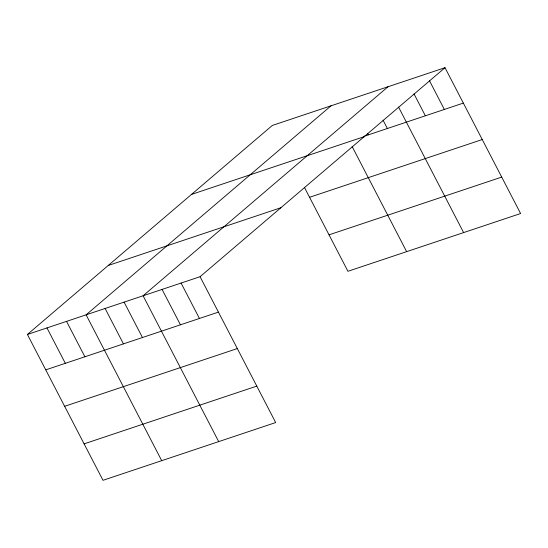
<?xml version="1.0" encoding="UTF-8"?>
<svg xmlns="http://www.w3.org/2000/svg" width="548" height="548" viewBox="0 0 548 548"><rect width="100%" height="100%" fill="white"/><g stroke="black" fill="none" stroke-linecap="round" stroke-linejoin="round"><path stroke-width="0.82" d="M445.003 67.692L200.075 276.713L275.678 422.556L102.997 480.308L27.4 334.465L272.322 125.444L445.003 67.692L520.6 213.535L347.925 271.287L304.448 187.423M331.033 105.805L86.111 314.826L161.708 460.669M388.018 86.748L143.097 295.769L218.693 441.613M363.632 136.445L463.355 103.093M191.499 194.417L364.173 136.671M309.565 197.294L482.247 139.541M108.223 265.485L280.905 207.733M27.4 334.465L200.075 276.713M329.033 234.839L501.708 177.093M45.751 369.866L218.426 312.113M64.643 406.308L237.318 348.562M84.104 443.859L256.786 386.107M429.522 80.823L444.36 109.449M414.041 93.955L425.364 115.799M398.56 107.086L463.615 232.592M383.079 120.218L387.374 128.506M367.598 133.349L368.379 134.856M352.138 146.522L406.637 251.655M181.08 283.063L199.431 318.463M162.085 289.419L180.436 324.82M124.101 302.119L142.446 337.527M105.106 308.476L123.458 343.877M66.541 321.375L84.892 356.775M46.97 327.916L65.322 363.317"/></g></svg>
